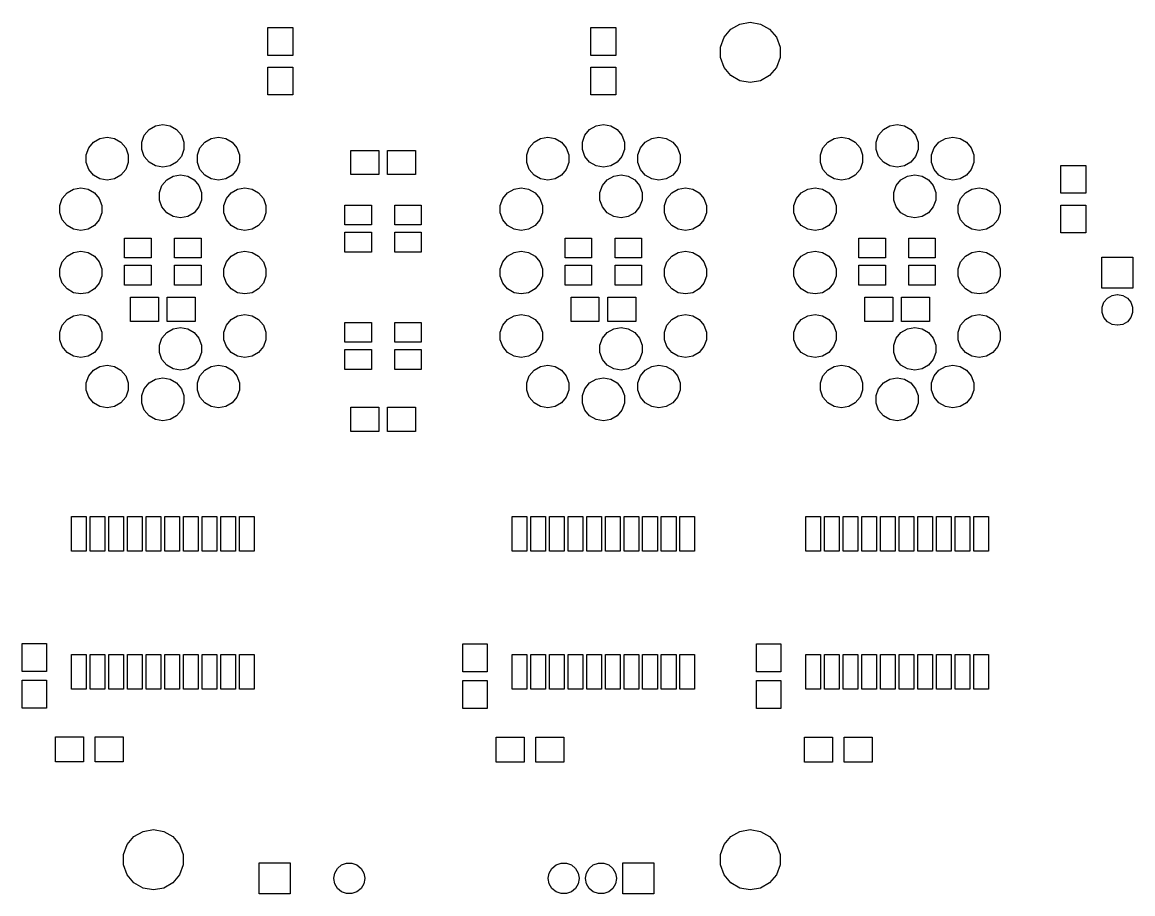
# Model space of a CAD drawing. Extents: x 74 to 226, y -103 to -43.
# Drawn here: x 150.4 to 226.1, y -102.3 to -42.9 of the extents above; entities that cross this region are included whole.
import ezdxf

# ---------------------------------------------------------------- set-up
doc = ezdxf.new("R2010")
doc.units = 0
doc.header["$MEASUREMENT"] = 0
doc.layers.add('BLACK', color=7, linetype='CONTINUOUS')

msp = doc.modelspace()

# ---------------------------------------------------------------- linework, layer by layer
at = {"layer": 'Black'}
for p, q in [((198.677, -43.4236), (199.296, -43.0663)), ((199.296, -43.0663), (200, -42.9422)), ((200, -42.9422), (200.704, -43.0663)), ((200.704, -43.0663), (201.323, -43.4236)), ((167.15, -45.2), (167.15, -43.3)), ((167.15, -43.3), (168.85, -43.3)), ((168.85, -43.3), (168.85, -45.2)), ((189.15, -45.2), (189.15, -43.3)), ((189.15, -43.3), (190.85, -43.3)), ((190.85, -43.3), (190.85, -45.2)), ((198.218, -43.9711), (198.677, -43.4236)), ((201.323, -43.4236), (201.782, -43.9711)), ((197.973, -44.6427), (198.218, -43.9711)), ((201.782, -43.9711), (202.027, -44.6427)), ((168.85, -45.2), (167.15, -45.2)), ((190.85, -45.2), (189.15, -45.2)), ((197.973, -45.3573), (197.973, -44.6427)), ((198.218, -46.0289), (197.973, -45.3573)), ((202.027, -45.3573), (201.782, -46.0289)), ((202.027, -44.6427), (202.027, -45.3573)), ((167.15, -47.9), (167.15, -46)), ((167.15, -46), (168.85, -46)), ((168.85, -46), (168.85, -47.9)), ((189.15, -47.9), (189.15, -46)), ((189.15, -46), (190.85, -46)), ((190.85, -46), (190.85, -47.9)), ((198.677, -46.5764), (198.218, -46.0289)), ((201.782, -46.0289), (201.323, -46.5764)), ((199.296, -46.9337), (198.677, -46.5764)), ((201.323, -46.5764), (200.704, -46.9337)), ((200, -47.0578), (199.296, -46.9337)), ((200.704, -46.9337), (200, -47.0578)), ((168.85, -47.9), (167.15, -47.9)), ((190.85, -47.9), (189.15, -47.9)), ((159.502, -49.9962), (160, -49.9085)), ((160, -49.9085), (160.498, -49.9962)), ((189.502, -49.9962), (190, -49.9085)), ((190, -49.9085), (190.498, -49.9962)), ((209.502, -49.9962), (210, -49.9085)), ((210, -49.9085), (210.498, -49.9962)), ((158.567, -51.1112), (158.739, -50.6362)), ((158.739, -50.6362), (159.064, -50.249)), ((159.064, -50.249), (159.502, -49.9962)), ((160.498, -49.9962), (160.936, -50.249)), ((160.936, -50.249), (161.261, -50.6362)), ((161.261, -50.6362), (161.433, -51.1112)), ((188.567, -51.1112), (188.739, -50.6362)), ((188.739, -50.6362), (189.064, -50.249)), ((189.064, -50.249), (189.502, -49.9962)), ((190.498, -49.9962), (190.936, -50.249)), ((190.936, -50.249), (191.261, -50.6362)), ((191.261, -50.6362), (191.433, -51.1112)), ((208.567, -51.1112), (208.739, -50.6362)), ((208.739, -50.6362), (209.064, -50.249)), ((209.064, -50.249), (209.502, -49.9962)), ((210.498, -49.9962), (210.936, -50.249)), ((210.936, -50.249), (211.261, -50.6362)), ((211.261, -50.6362), (211.433, -51.1112)), ((154.953, -51.5102), (155.278, -51.123)), ((155.278, -51.123), (155.716, -50.8702)), ((155.716, -50.8702), (156.214, -50.7825)), ((156.214, -50.7825), (156.712, -50.8702)), ((156.712, -50.8702), (157.15, -51.123)), ((157.15, -51.123), (157.475, -51.5102)), ((158.567, -51.6168), (158.567, -51.1112)), ((161.433, -51.1112), (161.433, -51.6168)), ((162.525, -51.5102), (162.85, -51.123)), ((162.85, -51.123), (163.288, -50.8702)), ((163.288, -50.8702), (163.786, -50.7825)), ((163.786, -50.7825), (164.284, -50.8702)), ((164.284, -50.8702), (164.722, -51.123)), ((164.722, -51.123), (165.047, -51.5102)), ((184.953, -51.5102), (185.278, -51.123)), ((185.278, -51.123), (185.716, -50.8702)), ((185.716, -50.8702), (186.214, -50.7825)), ((186.214, -50.7825), (186.712, -50.8702)), ((186.712, -50.8702), (187.15, -51.123)), ((187.15, -51.123), (187.475, -51.5102)), ((188.567, -51.6168), (188.567, -51.1112)), ((191.433, -51.1112), (191.433, -51.6168)), ((192.525, -51.5102), (192.85, -51.123)), ((192.85, -51.123), (193.288, -50.8702)), ((193.288, -50.8702), (193.786, -50.7825)), ((193.786, -50.7825), (194.284, -50.8702)), ((194.284, -50.8702), (194.722, -51.123)), ((194.722, -51.123), (195.047, -51.5102)), ((204.953, -51.5102), (205.278, -51.123)), ((205.278, -51.123), (205.716, -50.8702)), ((205.716, -50.8702), (206.214, -50.7825)), ((206.214, -50.7825), (206.712, -50.8702)), ((206.712, -50.8702), (207.15, -51.123)), ((207.15, -51.123), (207.475, -51.5102)), ((208.567, -51.6168), (208.567, -51.1112)), ((211.433, -51.1112), (211.433, -51.6168)), ((212.525, -51.5102), (212.85, -51.123)), ((212.85, -51.123), (213.288, -50.8702)), ((213.288, -50.8702), (213.786, -50.7825)), ((213.786, -50.7825), (214.284, -50.8702)), ((214.284, -50.8702), (214.722, -51.123)), ((214.722, -51.123), (215.047, -51.5102)), ((154.781, -51.9852), (154.953, -51.5102)), ((154.781, -52.4908), (154.781, -51.9852)), ((157.475, -51.5102), (157.647, -51.9852)), ((157.647, -51.9852), (157.647, -52.4908)), ((158.739, -52.0918), (158.567, -51.6168)), ((159.064, -52.479), (158.739, -52.0918)), ((161.261, -52.0918), (160.936, -52.479)), ((161.433, -51.6168), (161.261, -52.0918)), ((162.353, -51.9852), (162.525, -51.5102)), ((162.353, -52.4908), (162.353, -51.9852)), ((165.047, -51.5102), (165.219, -51.9852)), ((165.219, -51.9852), (165.219, -52.4908)), ((172.8, -53.325), (172.8, -51.675)), ((172.8, -51.675), (174.7, -51.675)), ((174.7, -51.675), (174.7, -53.325)), ((175.3, -53.325), (175.3, -51.675)), ((175.3, -51.675), (177.2, -51.675)), ((177.2, -51.675), (177.2, -53.325)), ((184.781, -51.9852), (184.953, -51.5102)), ((184.781, -52.4908), (184.781, -51.9852)), ((187.475, -51.5102), (187.647, -51.9852)), ((187.647, -51.9852), (187.647, -52.4908)), ((188.739, -52.0918), (188.567, -51.6168)), ((189.064, -52.479), (188.739, -52.0918)), ((191.261, -52.0918), (190.936, -52.479)), ((191.433, -51.6168), (191.261, -52.0918)), ((192.353, -51.9852), (192.525, -51.5102)), ((192.353, -52.4908), (192.353, -51.9852)), ((195.047, -51.5102), (195.219, -51.9852)), ((195.219, -51.9852), (195.219, -52.4908)), ((204.781, -51.9852), (204.953, -51.5102)), ((204.781, -52.4908), (204.781, -51.9852)), ((207.475, -51.5102), (207.647, -51.9852)), ((207.647, -51.9852), (207.647, -52.4908)), ((208.739, -52.0918), (208.567, -51.6168)), ((209.064, -52.479), (208.739, -52.0918)), ((211.261, -52.0918), (210.936, -52.479)), ((211.433, -51.6168), (211.261, -52.0918)), ((212.353, -51.9852), (212.525, -51.5102)), ((212.353, -52.4908), (212.353, -51.9852)), ((215.047, -51.5102), (215.219, -51.9852)), ((215.219, -51.9852), (215.219, -52.4908)), ((154.953, -52.9658), (154.781, -52.4908)), ((157.647, -52.4908), (157.475, -52.9658)), ((159.502, -52.7318), (159.064, -52.479)), ((160, -52.8195), (159.502, -52.7318)), ((160.498, -52.7318), (160, -52.8195)), ((160.936, -52.479), (160.498, -52.7318)), ((162.525, -52.9658), (162.353, -52.4908)), ((165.219, -52.4908), (165.047, -52.9658)), ((184.953, -52.9658), (184.781, -52.4908)), ((187.647, -52.4908), (187.475, -52.9658)), ((189.502, -52.7318), (189.064, -52.479)), ((190, -52.8195), (189.502, -52.7318)), ((190.498, -52.7318), (190, -52.8195)), ((190.936, -52.479), (190.498, -52.7318)), ((192.525, -52.9658), (192.353, -52.4908)), ((195.219, -52.4908), (195.047, -52.9658)), ((204.953, -52.9658), (204.781, -52.4908)), ((207.647, -52.4908), (207.475, -52.9658)), ((209.502, -52.7318), (209.064, -52.479)), ((210, -52.8195), (209.502, -52.7318)), ((210.498, -52.7318), (210, -52.8195)), ((210.936, -52.479), (210.498, -52.7318)), ((212.525, -52.9658), (212.353, -52.4908)), ((215.219, -52.4908), (215.047, -52.9658)), ((221.15, -54.6), (221.15, -52.7)), ((221.15, -52.7), (222.85, -52.7)), ((222.85, -52.7), (222.85, -54.6)), ((155.278, -53.353), (154.953, -52.9658)), ((155.716, -53.6058), (155.278, -53.353)), ((156.214, -53.6935), (155.716, -53.6058)), ((156.712, -53.6058), (156.214, -53.6935)), ((157.15, -53.353), (156.712, -53.6058)), ((157.475, -52.9658), (157.15, -53.353)), ((159.939, -54.0752), (160.264, -53.688)), ((160.264, -53.688), (160.702, -53.4352)), ((160.702, -53.4352), (161.2, -53.3475)), ((161.2, -53.3475), (161.698, -53.4352)), ((161.698, -53.4352), (162.136, -53.688)), ((162.136, -53.688), (162.461, -54.0752)), ((162.85, -53.353), (162.525, -52.9658)), ((163.288, -53.6058), (162.85, -53.353)), ((163.786, -53.6935), (163.288, -53.6058)), ((164.284, -53.6058), (163.786, -53.6935)), ((164.722, -53.353), (164.284, -53.6058)), ((165.047, -52.9658), (164.722, -53.353)), ((174.7, -53.325), (172.8, -53.325)), ((177.2, -53.325), (175.3, -53.325)), ((185.278, -53.353), (184.953, -52.9658)), ((185.716, -53.6058), (185.278, -53.353)), ((186.214, -53.6935), (185.716, -53.6058)), ((186.712, -53.6058), (186.214, -53.6935)), ((187.15, -53.353), (186.712, -53.6058)), ((187.475, -52.9658), (187.15, -53.353)), ((189.939, -54.0752), (190.264, -53.688)), ((190.264, -53.688), (190.702, -53.4352)), ((190.702, -53.4352), (191.2, -53.3475)), ((191.2, -53.3475), (191.698, -53.4352)), ((191.698, -53.4352), (192.136, -53.688)), ((192.136, -53.688), (192.461, -54.0752)), ((192.85, -53.353), (192.525, -52.9658)), ((193.288, -53.6058), (192.85, -53.353)), ((193.786, -53.6935), (193.288, -53.6058)), ((194.284, -53.6058), (193.786, -53.6935)), ((194.722, -53.353), (194.284, -53.6058)), ((195.047, -52.9658), (194.722, -53.353)), ((205.278, -53.353), (204.953, -52.9658)), ((205.716, -53.6058), (205.278, -53.353)), ((206.214, -53.6935), (205.716, -53.6058)), ((206.712, -53.6058), (206.214, -53.6935)), ((207.15, -53.353), (206.712, -53.6058)), ((207.475, -52.9658), (207.15, -53.353)), ((209.939, -54.0752), (210.264, -53.688)), ((210.264, -53.688), (210.702, -53.4352)), ((210.702, -53.4352), (211.2, -53.3475)), ((211.2, -53.3475), (211.698, -53.4352)), ((211.698, -53.4352), (212.136, -53.688)), ((212.136, -53.688), (212.461, -54.0752)), ((212.85, -53.353), (212.525, -52.9658)), ((213.288, -53.6058), (212.85, -53.353)), ((213.786, -53.6935), (213.288, -53.6058)), ((214.284, -53.6058), (213.786, -53.6935)), ((214.722, -53.353), (214.284, -53.6058)), ((215.047, -52.9658), (214.722, -53.353)), ((153.476, -54.567), (153.914, -54.3142)), ((153.914, -54.3142), (154.412, -54.2265)), ((154.412, -54.2265), (154.91, -54.3142)), ((154.91, -54.3142), (155.348, -54.567)), ((159.767, -54.5502), (159.939, -54.0752)), ((162.461, -54.0752), (162.633, -54.5502)), ((164.652, -54.567), (165.09, -54.3142)), ((165.09, -54.3142), (165.588, -54.2265)), ((165.588, -54.2265), (166.086, -54.3142)), ((166.086, -54.3142), (166.524, -54.567)), ((183.476, -54.567), (183.914, -54.3142)), ((183.914, -54.3142), (184.412, -54.2265)), ((184.412, -54.2265), (184.91, -54.3142)), ((184.91, -54.3142), (185.348, -54.567)), ((189.767, -54.5502), (189.939, -54.0752)), ((192.461, -54.0752), (192.633, -54.5502)), ((194.652, -54.567), (195.09, -54.3142)), ((195.09, -54.3142), (195.588, -54.2265)), ((195.588, -54.2265), (196.086, -54.3142)), ((196.086, -54.3142), (196.524, -54.567)), ((203.476, -54.567), (203.914, -54.3142)), ((203.914, -54.3142), (204.412, -54.2265)), ((204.412, -54.2265), (204.91, -54.3142)), ((204.91, -54.3142), (205.348, -54.567)), ((209.767, -54.5502), (209.939, -54.0752)), ((212.461, -54.0752), (212.633, -54.5502)), ((214.652, -54.567), (215.09, -54.3142)), ((215.09, -54.3142), (215.588, -54.2265)), ((215.588, -54.2265), (216.086, -54.3142)), ((216.086, -54.3142), (216.524, -54.567)), ((152.979, -55.4292), (153.151, -54.9542)), ((153.151, -54.9542), (153.476, -54.567)), ((155.348, -54.567), (155.673, -54.9542)), ((155.673, -54.9542), (155.845, -55.4292)), ((159.767, -55.0558), (159.767, -54.5502)), ((159.939, -55.5308), (159.767, -55.0558)), ((162.633, -55.0558), (162.461, -55.5308)), ((162.633, -54.5502), (162.633, -55.0558)), ((164.155, -55.4292), (164.327, -54.9542)), ((164.327, -54.9542), (164.652, -54.567)), ((166.524, -54.567), (166.849, -54.9542)), ((166.849, -54.9542), (167.021, -55.4292)), ((182.979, -55.4292), (183.151, -54.9542)), ((183.151, -54.9542), (183.476, -54.567)), ((185.348, -54.567), (185.673, -54.9542)), ((185.673, -54.9542), (185.845, -55.4292)), ((189.767, -55.0558), (189.767, -54.5502)), ((189.939, -55.5308), (189.767, -55.0558)), ((192.633, -55.0558), (192.461, -55.5308)), ((192.633, -54.5502), (192.633, -55.0558)), ((194.155, -55.4292), (194.327, -54.9542)), ((194.327, -54.9542), (194.652, -54.567)), ((196.524, -54.567), (196.849, -54.9542)), ((196.849, -54.9542), (197.021, -55.4292)), ((202.979, -55.4292), (203.151, -54.9542)), ((203.151, -54.9542), (203.476, -54.567)), ((205.348, -54.567), (205.673, -54.9542)), ((205.673, -54.9542), (205.845, -55.4292)), ((209.767, -55.0558), (209.767, -54.5502)), ((209.939, -55.5308), (209.767, -55.0558)), ((212.633, -55.0558), (212.461, -55.5308)), ((212.633, -54.5502), (212.633, -55.0558)), ((214.155, -55.4292), (214.327, -54.9542)), ((214.327, -54.9542), (214.652, -54.567)), ((216.524, -54.567), (216.849, -54.9542)), ((216.849, -54.9542), (217.021, -55.4292)), ((222.85, -54.6), (221.15, -54.6)), ((152.979, -55.9348), (152.979, -55.4292)), ((153.151, -56.4098), (152.979, -55.9348)), ((155.845, -55.9348), (155.673, -56.4098)), ((155.845, -55.4292), (155.845, -55.9348)), ((160.264, -55.918), (159.939, -55.5308)), ((160.702, -56.1708), (160.264, -55.918)), ((162.136, -55.918), (161.698, -56.1708)), ((162.461, -55.5308), (162.136, -55.918)), ((164.155, -55.9348), (164.155, -55.4292)), ((164.327, -56.4098), (164.155, -55.9348)), ((167.021, -55.9348), (166.849, -56.4098)), ((167.021, -55.4292), (167.021, -55.9348)), ((172.4, -56.75), (172.4, -55.4)), ((172.4, -55.4), (174.2, -55.4)), ((174.2, -55.4), (174.2, -56.75)), ((175.8, -56.75), (175.8, -55.4)), ((175.8, -55.4), (177.6, -55.4)), ((177.6, -55.4), (177.6, -56.75)), ((182.979, -55.9348), (182.979, -55.4292)), ((183.151, -56.4098), (182.979, -55.9348)), ((185.845, -55.9348), (185.673, -56.4098)), ((185.845, -55.4292), (185.845, -55.9348)), ((190.264, -55.918), (189.939, -55.5308)), ((190.702, -56.1708), (190.264, -55.918)), ((192.136, -55.918), (191.698, -56.1708)), ((192.461, -55.5308), (192.136, -55.918)), ((194.155, -55.9348), (194.155, -55.4292)), ((194.327, -56.4098), (194.155, -55.9348)), ((197.021, -55.9348), (196.849, -56.4098)), ((197.021, -55.4292), (197.021, -55.9348)), ((202.979, -55.9348), (202.979, -55.4292)), ((203.151, -56.4098), (202.979, -55.9348)), ((205.845, -55.9348), (205.673, -56.4098)), ((205.845, -55.4292), (205.845, -55.9348)), ((210.264, -55.918), (209.939, -55.5308)), ((210.702, -56.1708), (210.264, -55.918)), ((212.136, -55.918), (211.698, -56.1708)), ((212.461, -55.5308), (212.136, -55.918)), ((214.155, -55.9348), (214.155, -55.4292)), ((214.327, -56.4098), (214.155, -55.9348)), ((217.021, -55.9348), (216.849, -56.4098)), ((217.021, -55.4292), (217.021, -55.9348)), ((221.15, -57.3), (221.15, -55.4)), ((221.15, -55.4), (222.85, -55.4)), ((222.85, -55.4), (222.85, -57.3)), ((153.476, -56.797), (153.151, -56.4098)), ((155.673, -56.4098), (155.348, -56.797)), ((161.2, -56.2585), (160.702, -56.1708)), ((161.698, -56.1708), (161.2, -56.2585)), ((164.652, -56.797), (164.327, -56.4098)), ((166.849, -56.4098), (166.524, -56.797)), ((183.476, -56.797), (183.151, -56.4098)), ((185.673, -56.4098), (185.348, -56.797)), ((191.2, -56.2585), (190.702, -56.1708)), ((191.698, -56.1708), (191.2, -56.2585)), ((194.652, -56.797), (194.327, -56.4098)), ((196.849, -56.4098), (196.524, -56.797)), ((203.476, -56.797), (203.151, -56.4098)), ((205.673, -56.4098), (205.348, -56.797)), ((211.2, -56.2585), (210.702, -56.1708)), ((211.698, -56.1708), (211.2, -56.2585)), ((214.652, -56.797), (214.327, -56.4098)), ((216.849, -56.4098), (216.524, -56.797)), ((153.914, -57.0498), (153.476, -56.797)), ((154.412, -57.1375), (153.914, -57.0498)), ((154.91, -57.0498), (154.412, -57.1375)), ((155.348, -56.797), (154.91, -57.0498)), ((165.09, -57.0498), (164.652, -56.797)), ((165.588, -57.1375), (165.09, -57.0498)), ((166.086, -57.0498), (165.588, -57.1375)), ((166.524, -56.797), (166.086, -57.0498)), ((174.2, -56.75), (172.4, -56.75)), ((172.4, -58.6), (172.4, -57.25)), ((172.4, -57.25), (174.2, -57.25)), ((174.2, -57.25), (174.2, -58.6)), ((177.6, -56.75), (175.8, -56.75)), ((175.8, -58.6), (175.8, -57.25)), ((175.8, -57.25), (177.6, -57.25)), ((177.6, -57.25), (177.6, -58.6)), ((183.914, -57.0498), (183.476, -56.797)), ((184.412, -57.1375), (183.914, -57.0498)), ((184.91, -57.0498), (184.412, -57.1375)), ((185.348, -56.797), (184.91, -57.0498)), ((195.09, -57.0498), (194.652, -56.797)), ((195.588, -57.1375), (195.09, -57.0498)), ((196.086, -57.0498), (195.588, -57.1375)), ((196.524, -56.797), (196.086, -57.0498)), ((203.914, -57.0498), (203.476, -56.797)), ((204.412, -57.1375), (203.914, -57.0498)), ((204.91, -57.0498), (204.412, -57.1375)), ((205.348, -56.797), (204.91, -57.0498)), ((215.09, -57.0498), (214.652, -56.797)), ((215.588, -57.1375), (215.09, -57.0498)), ((216.086, -57.0498), (215.588, -57.1375)), ((216.524, -56.797), (216.086, -57.0498)), ((222.85, -57.3), (221.15, -57.3)), ((157.4, -59), (157.4, -57.65)), ((157.4, -57.65), (159.2, -57.65)), ((159.2, -57.65), (159.2, -59)), ((160.8, -59), (160.8, -57.65)), ((160.8, -57.65), (162.6, -57.65)), ((162.6, -57.65), (162.6, -59)), ((187.4, -59), (187.4, -57.65)), ((187.4, -57.65), (189.2, -57.65)), ((189.2, -57.65), (189.2, -59)), ((190.8, -59), (190.8, -57.65)), ((190.8, -57.65), (192.6, -57.65)), ((192.6, -57.65), (192.6, -59)), ((207.4, -59), (207.4, -57.65)), ((207.4, -57.65), (209.2, -57.65)), ((209.2, -57.65), (209.2, -59)), ((210.8, -59), (210.8, -57.65)), ((210.8, -57.65), (212.6, -57.65)), ((212.6, -57.65), (212.6, -59)), ((153.151, -59.2722), (153.476, -58.885)), ((153.476, -58.885), (153.914, -58.6322)), ((153.914, -58.6322), (154.412, -58.5445)), ((154.412, -58.5445), (154.91, -58.6322)), ((154.91, -58.6322), (155.348, -58.885)), ((155.348, -58.885), (155.673, -59.2722)), ((164.327, -59.2722), (164.652, -58.885)), ((164.652, -58.885), (165.09, -58.6322)), ((165.09, -58.6322), (165.588, -58.5445)), ((165.588, -58.5445), (166.086, -58.6322)), ((166.086, -58.6322), (166.524, -58.885)), ((166.524, -58.885), (166.849, -59.2722)), ((174.2, -58.6), (172.4, -58.6)), ((177.6, -58.6), (175.8, -58.6)), ((183.151, -59.2722), (183.476, -58.885)), ((183.476, -58.885), (183.914, -58.6322)), ((183.914, -58.6322), (184.412, -58.5445)), ((184.412, -58.5445), (184.91, -58.6322)), ((184.91, -58.6322), (185.348, -58.885)), ((185.348, -58.885), (185.673, -59.2722)), ((194.327, -59.2722), (194.652, -58.885)), ((194.652, -58.885), (195.09, -58.6322)), ((195.09, -58.6322), (195.588, -58.5445)), ((195.588, -58.5445), (196.086, -58.6322)), ((196.086, -58.6322), (196.524, -58.885)), ((196.524, -58.885), (196.849, -59.2722)), ((203.151, -59.2722), (203.476, -58.885)), ((203.476, -58.885), (203.914, -58.6322)), ((203.914, -58.6322), (204.412, -58.5445)), ((204.412, -58.5445), (204.91, -58.6322)), ((204.91, -58.6322), (205.348, -58.885)), ((205.348, -58.885), (205.673, -59.2722)), ((214.327, -59.2722), (214.652, -58.885)), ((214.652, -58.885), (215.09, -58.6322)), ((215.09, -58.6322), (215.588, -58.5445)), ((215.588, -58.5445), (216.086, -58.6322)), ((216.086, -58.6322), (216.524, -58.885)), ((216.524, -58.885), (216.849, -59.2722)), ((223.95, -61.05), (223.95, -58.95)), ((223.95, -58.95), (226.05, -58.95)), ((226.05, -58.95), (226.05, -61.05)), ((152.979, -59.7472), (153.151, -59.2722)), ((155.673, -59.2722), (155.845, -59.7472)), ((159.2, -59), (157.4, -59)), ((157.4, -60.85), (157.4, -59.5)), ((157.4, -59.5), (159.2, -59.5)), ((159.2, -59.5), (159.2, -60.85)), ((162.6, -59), (160.8, -59)), ((160.8, -60.85), (160.8, -59.5)), ((160.8, -59.5), (162.6, -59.5)), ((162.6, -59.5), (162.6, -60.85)), ((164.155, -59.7472), (164.327, -59.2722)), ((166.849, -59.2722), (167.021, -59.7472)), ((182.979, -59.7472), (183.151, -59.2722)), ((185.673, -59.2722), (185.845, -59.7472)), ((189.2, -59), (187.4, -59)), ((187.4, -60.85), (187.4, -59.5)), ((187.4, -59.5), (189.2, -59.5)), ((189.2, -59.5), (189.2, -60.85)), ((192.6, -59), (190.8, -59)), ((190.8, -60.85), (190.8, -59.5)), ((190.8, -59.5), (192.6, -59.5)), ((192.6, -59.5), (192.6, -60.85)), ((194.155, -59.7472), (194.327, -59.2722)), ((196.849, -59.2722), (197.021, -59.7472)), ((202.979, -59.7472), (203.151, -59.2722)), ((205.673, -59.2722), (205.845, -59.7472)), ((209.2, -59), (207.4, -59)), ((207.4, -60.85), (207.4, -59.5)), ((207.4, -59.5), (209.2, -59.5)), ((209.2, -59.5), (209.2, -60.85)), ((212.6, -59), (210.8, -59)), ((210.8, -60.85), (210.8, -59.5)), ((210.8, -59.5), (212.6, -59.5)), ((212.6, -59.5), (212.6, -60.85)), ((214.155, -59.7472), (214.327, -59.2722)), ((216.849, -59.2722), (217.021, -59.7472)), ((152.979, -60.2528), (152.979, -59.7472)), ((153.151, -60.7278), (152.979, -60.2528)), ((155.845, -60.2528), (155.673, -60.7278)), ((155.845, -59.7472), (155.845, -60.2528)), ((164.155, -60.2528), (164.155, -59.7472)), ((164.327, -60.7278), (164.155, -60.2528)), ((167.021, -60.2528), (166.849, -60.7278)), ((167.021, -59.7472), (167.021, -60.2528)), ((182.979, -60.2528), (182.979, -59.7472)), ((183.151, -60.7278), (182.979, -60.2528)), ((185.845, -60.2528), (185.673, -60.7278)), ((185.845, -59.7472), (185.845, -60.2528)), ((194.155, -60.2528), (194.155, -59.7472)), ((194.327, -60.7278), (194.155, -60.2528)), ((197.021, -60.2528), (196.849, -60.7278)), ((197.021, -59.7472), (197.021, -60.2528)), ((202.979, -60.2528), (202.979, -59.7472)), ((203.151, -60.7278), (202.979, -60.2528)), ((205.845, -60.2528), (205.673, -60.7278)), ((205.845, -59.7472), (205.845, -60.2528)), ((214.155, -60.2528), (214.155, -59.7472)), ((214.327, -60.7278), (214.155, -60.2528)), ((217.021, -60.2528), (216.849, -60.7278)), ((217.021, -59.7472), (217.021, -60.2528)), ((153.476, -61.115), (153.151, -60.7278)), ((153.914, -61.3678), (153.476, -61.115)), ((155.348, -61.115), (154.91, -61.3678)), ((155.673, -60.7278), (155.348, -61.115)), ((159.2, -60.85), (157.4, -60.85)), ((162.6, -60.85), (160.8, -60.85)), ((164.652, -61.115), (164.327, -60.7278)), ((165.09, -61.3678), (164.652, -61.115)), ((166.524, -61.115), (166.086, -61.3678)), ((166.849, -60.7278), (166.524, -61.115)), ((183.476, -61.115), (183.151, -60.7278)), ((183.914, -61.3678), (183.476, -61.115)), ((185.348, -61.115), (184.91, -61.3678)), ((185.673, -60.7278), (185.348, -61.115)), ((189.2, -60.85), (187.4, -60.85)), ((192.6, -60.85), (190.8, -60.85)), ((194.652, -61.115), (194.327, -60.7278)), ((195.09, -61.3678), (194.652, -61.115)), ((196.524, -61.115), (196.086, -61.3678)), ((196.849, -60.7278), (196.524, -61.115)), ((203.476, -61.115), (203.151, -60.7278)), ((203.914, -61.3678), (203.476, -61.115)), ((205.348, -61.115), (204.91, -61.3678)), ((205.673, -60.7278), (205.348, -61.115)), ((209.2, -60.85), (207.4, -60.85)), ((212.6, -60.85), (210.8, -60.85)), ((214.652, -61.115), (214.327, -60.7278)), ((215.09, -61.3678), (214.652, -61.115)), ((216.524, -61.115), (216.086, -61.3678)), ((216.849, -60.7278), (216.524, -61.115)), ((226.05, -61.05), (223.95, -61.05)), ((154.412, -61.4555), (153.914, -61.3678)), ((154.91, -61.3678), (154.412, -61.4555)), ((157.8, -63.325), (157.8, -61.675)), ((157.8, -61.675), (159.7, -61.675)), ((159.7, -61.675), (159.7, -63.325)), ((160.3, -63.325), (160.3, -61.675)), ((160.3, -61.675), (162.2, -61.675)), ((162.2, -61.675), (162.2, -63.325)), ((165.588, -61.4555), (165.09, -61.3678)), ((166.086, -61.3678), (165.588, -61.4555)), ((184.412, -61.4555), (183.914, -61.3678)), ((184.91, -61.3678), (184.412, -61.4555)), ((187.8, -63.325), (187.8, -61.675)), ((187.8, -61.675), (189.7, -61.675)), ((189.7, -61.675), (189.7, -63.325)), ((190.3, -63.325), (190.3, -61.675)), ((190.3, -61.675), (192.2, -61.675)), ((192.2, -61.675), (192.2, -63.325)), ((195.588, -61.4555), (195.09, -61.3678)), ((196.086, -61.3678), (195.588, -61.4555)), ((204.412, -61.4555), (203.914, -61.3678)), ((204.91, -61.3678), (204.412, -61.4555)), ((207.8, -63.325), (207.8, -61.675)), ((207.8, -61.675), (209.7, -61.675)), ((209.7, -61.675), (209.7, -63.325)), ((210.3, -63.325), (210.3, -61.675)), ((210.3, -61.675), (212.2, -61.675)), ((212.2, -61.675), (212.2, -63.325)), ((215.588, -61.4555), (215.09, -61.3678)), ((216.086, -61.3678), (215.588, -61.4555)), ((224.087, -62.015), (224.321, -61.7357)), ((224.321, -61.7357), (224.637, -61.5533)), ((224.637, -61.5533), (224.996, -61.49)), ((224.996, -61.49), (225.004, -61.49)), ((225.004, -61.49), (225.363, -61.5533)), ((225.363, -61.5533), (225.679, -61.7357)), ((225.679, -61.7357), (225.913, -62.015)), ((223.962, -62.3577), (224.087, -62.015)), ((223.962, -62.7223), (223.962, -62.3577)), ((224.087, -63.065), (223.962, -62.7223)), ((225.913, -62.015), (226.038, -62.3577)), ((226.038, -62.7223), (225.913, -63.065)), ((226.038, -62.3577), (226.038, -62.7223)), ((153.151, -63.5902), (153.476, -63.203)), ((153.476, -63.203), (153.914, -62.9502)), ((153.914, -62.9502), (154.412, -62.8625)), ((154.412, -62.8625), (154.91, -62.9502)), ((154.91, -62.9502), (155.348, -63.203)), ((155.348, -63.203), (155.673, -63.5902)), ((159.7, -63.325), (157.8, -63.325)), ((162.2, -63.325), (160.3, -63.325)), ((164.327, -63.5902), (164.652, -63.203)), ((164.652, -63.203), (165.09, -62.9502)), ((165.09, -62.9502), (165.588, -62.8625)), ((165.588, -62.8625), (166.086, -62.9502)), ((166.086, -62.9502), (166.524, -63.203)), ((166.524, -63.203), (166.849, -63.5902)), ((172.4, -64.75), (172.4, -63.4)), ((172.4, -63.4), (174.2, -63.4)), ((174.2, -63.4), (174.2, -64.75)), ((175.8, -64.75), (175.8, -63.4)), ((175.8, -63.4), (177.6, -63.4)), ((177.6, -63.4), (177.6, -64.75)), ((183.151, -63.5902), (183.476, -63.203)), ((183.476, -63.203), (183.914, -62.9502)), ((183.914, -62.9502), (184.412, -62.8625)), ((184.412, -62.8625), (184.91, -62.9502)), ((184.91, -62.9502), (185.348, -63.203)), ((185.348, -63.203), (185.673, -63.5902)), ((189.7, -63.325), (187.8, -63.325)), ((192.2, -63.325), (190.3, -63.325)), ((194.327, -63.5902), (194.652, -63.203)), ((194.652, -63.203), (195.09, -62.9502)), ((195.09, -62.9502), (195.588, -62.8625)), ((195.588, -62.8625), (196.086, -62.9502)), ((196.086, -62.9502), (196.524, -63.203)), ((196.524, -63.203), (196.849, -63.5902)), ((203.151, -63.5902), (203.476, -63.203)), ((203.476, -63.203), (203.914, -62.9502)), ((203.914, -62.9502), (204.412, -62.8625)), ((204.412, -62.8625), (204.91, -62.9502)), ((204.91, -62.9502), (205.348, -63.203)), ((205.348, -63.203), (205.673, -63.5902)), ((209.7, -63.325), (207.8, -63.325)), ((212.2, -63.325), (210.3, -63.325)), ((214.327, -63.5902), (214.652, -63.203)), ((214.652, -63.203), (215.09, -62.9502)), ((215.09, -62.9502), (215.588, -62.8625)), ((215.588, -62.8625), (216.086, -62.9502)), ((216.086, -62.9502), (216.524, -63.203)), ((216.524, -63.203), (216.849, -63.5902)), ((224.321, -63.3443), (224.087, -63.065)), ((224.637, -63.5267), (224.321, -63.3443)), ((225.679, -63.3443), (225.363, -63.5267)), ((225.913, -63.065), (225.679, -63.3443)), ((152.979, -64.0652), (153.151, -63.5902)), ((152.979, -64.5708), (152.979, -64.0652)), ((155.673, -63.5902), (155.845, -64.0652)), ((155.845, -64.0652), (155.845, -64.5708)), ((159.939, -64.4692), (160.264, -64.082)), ((160.264, -64.082), (160.702, -63.8292)), ((160.702, -63.8292), (161.2, -63.7415)), ((161.2, -63.7415), (161.698, -63.8292)), ((161.698, -63.8292), (162.136, -64.082)), ((162.136, -64.082), (162.461, -64.4692)), ((164.155, -64.0652), (164.327, -63.5902)), ((164.155, -64.5708), (164.155, -64.0652)), ((166.849, -63.5902), (167.021, -64.0652)), ((167.021, -64.0652), (167.021, -64.5708)), ((182.979, -64.0652), (183.151, -63.5902)), ((182.979, -64.5708), (182.979, -64.0652)), ((185.673, -63.5902), (185.845, -64.0652)), ((185.845, -64.0652), (185.845, -64.5708)), ((189.939, -64.4692), (190.264, -64.082)), ((190.264, -64.082), (190.702, -63.8292)), ((190.702, -63.8292), (191.2, -63.7415)), ((191.2, -63.7415), (191.698, -63.8292)), ((191.698, -63.8292), (192.136, -64.082)), ((192.136, -64.082), (192.461, -64.4692)), ((194.155, -64.0652), (194.327, -63.5902)), ((194.155, -64.5708), (194.155, -64.0652)), ((196.849, -63.5902), (197.021, -64.0652)), ((197.021, -64.0652), (197.021, -64.5708)), ((202.979, -64.0652), (203.151, -63.5902)), ((202.979, -64.5708), (202.979, -64.0652)), ((205.673, -63.5902), (205.845, -64.0652)), ((205.845, -64.0652), (205.845, -64.5708)), ((209.939, -64.4692), (210.264, -64.082)), ((210.264, -64.082), (210.702, -63.8292)), ((210.702, -63.8292), (211.2, -63.7415)), ((211.2, -63.7415), (211.698, -63.8292)), ((211.698, -63.8292), (212.136, -64.082)), ((212.136, -64.082), (212.461, -64.4692)), ((214.155, -64.0652), (214.327, -63.5902)), ((214.155, -64.5708), (214.155, -64.0652)), ((216.849, -63.5902), (217.021, -64.0652)), ((217.021, -64.0652), (217.021, -64.5708)), ((224.996, -63.59), (224.637, -63.5267)), ((225.004, -63.59), (224.996, -63.59)), ((225.363, -63.5267), (225.004, -63.59)), ((153.151, -65.0458), (152.979, -64.5708)), ((155.845, -64.5708), (155.673, -65.0458)), ((159.767, -64.9442), (159.939, -64.4692)), ((159.767, -65.4498), (159.767, -64.9442)), ((162.461, -64.4692), (162.633, -64.9442)), ((162.633, -64.9442), (162.633, -65.4498)), ((164.327, -65.0458), (164.155, -64.5708)), ((167.021, -64.5708), (166.849, -65.0458)), ((174.2, -64.75), (172.4, -64.75)), ((177.6, -64.75), (175.8, -64.75)), ((183.151, -65.0458), (182.979, -64.5708)), ((185.845, -64.5708), (185.673, -65.0458)), ((189.767, -64.9442), (189.939, -64.4692)), ((189.767, -65.4498), (189.767, -64.9442)), ((192.461, -64.4692), (192.633, -64.9442)), ((192.633, -64.9442), (192.633, -65.4498)), ((194.327, -65.0458), (194.155, -64.5708)), ((197.021, -64.5708), (196.849, -65.0458)), ((203.151, -65.0458), (202.979, -64.5708)), ((205.845, -64.5708), (205.673, -65.0458)), ((209.767, -64.9442), (209.939, -64.4692)), ((209.767, -65.4498), (209.767, -64.9442)), ((212.461, -64.4692), (212.633, -64.9442)), ((212.633, -64.9442), (212.633, -65.4498)), ((214.327, -65.0458), (214.155, -64.5708)), ((217.021, -64.5708), (216.849, -65.0458)), ((153.476, -65.433), (153.151, -65.0458)), ((153.914, -65.6858), (153.476, -65.433)), ((154.412, -65.7735), (153.914, -65.6858)), ((154.91, -65.6858), (154.412, -65.7735)), ((155.348, -65.433), (154.91, -65.6858)), ((155.673, -65.0458), (155.348, -65.433)), ((159.939, -65.9248), (159.767, -65.4498)), ((162.633, -65.4498), (162.461, -65.9248)), ((164.652, -65.433), (164.327, -65.0458)), ((165.09, -65.6858), (164.652, -65.433)), ((165.588, -65.7735), (165.09, -65.6858)), ((166.086, -65.6858), (165.588, -65.7735)), ((166.524, -65.433), (166.086, -65.6858)), ((166.849, -65.0458), (166.524, -65.433)), ((172.4, -66.6), (172.4, -65.25)), ((172.4, -65.25), (174.2, -65.25)), ((174.2, -65.25), (174.2, -66.6)), ((175.8, -66.6), (175.8, -65.25)), ((175.8, -65.25), (177.6, -65.25)), ((177.6, -65.25), (177.6, -66.6)), ((183.476, -65.433), (183.151, -65.0458)), ((183.914, -65.6858), (183.476, -65.433)), ((184.412, -65.7735), (183.914, -65.6858)), ((184.91, -65.6858), (184.412, -65.7735)), ((185.348, -65.433), (184.91, -65.6858)), ((185.673, -65.0458), (185.348, -65.433)), ((189.939, -65.9248), (189.767, -65.4498)), ((192.633, -65.4498), (192.461, -65.9248)), ((194.652, -65.433), (194.327, -65.0458)), ((195.09, -65.6858), (194.652, -65.433)), ((195.588, -65.7735), (195.09, -65.6858)), ((196.086, -65.6858), (195.588, -65.7735)), ((196.524, -65.433), (196.086, -65.6858)), ((196.849, -65.0458), (196.524, -65.433)), ((203.476, -65.433), (203.151, -65.0458)), ((203.914, -65.6858), (203.476, -65.433)), ((204.412, -65.7735), (203.914, -65.6858)), ((204.91, -65.6858), (204.412, -65.7735)), ((205.348, -65.433), (204.91, -65.6858)), ((205.673, -65.0458), (205.348, -65.433)), ((209.939, -65.9248), (209.767, -65.4498)), ((212.633, -65.4498), (212.461, -65.9248)), ((214.652, -65.433), (214.327, -65.0458)), ((215.09, -65.6858), (214.652, -65.433)), ((215.588, -65.7735), (215.09, -65.6858)), ((216.086, -65.6858), (215.588, -65.7735)), ((216.524, -65.433), (216.086, -65.6858)), ((216.849, -65.0458), (216.524, -65.433)), ((155.278, -66.647), (155.716, -66.3942)), ((155.716, -66.3942), (156.214, -66.3065)), ((156.214, -66.3065), (156.712, -66.3942)), ((156.712, -66.3942), (157.15, -66.647)), ((160.264, -66.312), (159.939, -65.9248)), ((160.702, -66.5648), (160.264, -66.312)), ((162.136, -66.312), (161.698, -66.5648)), ((162.461, -65.9248), (162.136, -66.312)), ((162.85, -66.647), (163.288, -66.3942)), ((163.288, -66.3942), (163.786, -66.3065)), ((163.786, -66.3065), (164.284, -66.3942)), ((164.284, -66.3942), (164.722, -66.647)), ((185.278, -66.647), (185.716, -66.3942)), ((185.716, -66.3942), (186.214, -66.3065)), ((186.214, -66.3065), (186.712, -66.3942)), ((186.712, -66.3942), (187.15, -66.647)), ((190.264, -66.312), (189.939, -65.9248)), ((190.702, -66.5648), (190.264, -66.312)), ((192.136, -66.312), (191.698, -66.5648)), ((192.461, -65.9248), (192.136, -66.312)), ((192.85, -66.647), (193.288, -66.3942)), ((193.288, -66.3942), (193.786, -66.3065)), ((193.786, -66.3065), (194.284, -66.3942)), ((194.284, -66.3942), (194.722, -66.647)), ((205.278, -66.647), (205.716, -66.3942)), ((205.716, -66.3942), (206.214, -66.3065)), ((206.214, -66.3065), (206.712, -66.3942)), ((206.712, -66.3942), (207.15, -66.647)), ((210.264, -66.312), (209.939, -65.9248)), ((210.702, -66.5648), (210.264, -66.312)), ((212.136, -66.312), (211.698, -66.5648)), ((212.461, -65.9248), (212.136, -66.312)), ((212.85, -66.647), (213.288, -66.3942)), ((213.288, -66.3942), (213.786, -66.3065)), ((213.786, -66.3065), (214.284, -66.3942)), ((214.284, -66.3942), (214.722, -66.647)), ((154.781, -67.5092), (154.953, -67.0342)), ((154.953, -67.0342), (155.278, -66.647)), ((157.15, -66.647), (157.475, -67.0342)), ((157.475, -67.0342), (157.647, -67.5092)), ((159.064, -67.521), (159.502, -67.2682)), ((159.502, -67.2682), (160, -67.1805)), ((160, -67.1805), (160.498, -67.2682)), ((160.498, -67.2682), (160.936, -67.521)), ((161.2, -66.6525), (160.702, -66.5648)), ((161.698, -66.5648), (161.2, -66.6525)), ((162.353, -67.5092), (162.525, -67.0342)), ((162.525, -67.0342), (162.85, -66.647)), ((164.722, -66.647), (165.047, -67.0342)), ((165.047, -67.0342), (165.219, -67.5092)), ((174.2, -66.6), (172.4, -66.6)), ((177.6, -66.6), (175.8, -66.6)), ((184.781, -67.5092), (184.953, -67.0342)), ((184.953, -67.0342), (185.278, -66.647)), ((187.15, -66.647), (187.475, -67.0342)), ((187.475, -67.0342), (187.647, -67.5092)), ((189.064, -67.521), (189.502, -67.2682)), ((189.502, -67.2682), (190, -67.1805)), ((190, -67.1805), (190.498, -67.2682)), ((190.498, -67.2682), (190.936, -67.521)), ((191.2, -66.6525), (190.702, -66.5648)), ((191.698, -66.5648), (191.2, -66.6525)), ((192.353, -67.5092), (192.525, -67.0342)), ((192.525, -67.0342), (192.85, -66.647)), ((194.722, -66.647), (195.047, -67.0342)), ((195.047, -67.0342), (195.219, -67.5092)), ((204.781, -67.5092), (204.953, -67.0342)), ((204.953, -67.0342), (205.278, -66.647)), ((207.15, -66.647), (207.475, -67.0342)), ((207.475, -67.0342), (207.647, -67.5092)), ((209.064, -67.521), (209.502, -67.2682)), ((209.502, -67.2682), (210, -67.1805)), ((210, -67.1805), (210.498, -67.2682)), ((210.498, -67.2682), (210.936, -67.521)), ((211.2, -66.6525), (210.702, -66.5648)), ((211.698, -66.5648), (211.2, -66.6525)), ((212.353, -67.5092), (212.525, -67.0342)), ((212.525, -67.0342), (212.85, -66.647)), ((214.722, -66.647), (215.047, -67.0342)), ((215.047, -67.0342), (215.219, -67.5092)), ((154.781, -68.0148), (154.781, -67.5092)), ((154.953, -68.4898), (154.781, -68.0148)), ((157.647, -68.0148), (157.475, -68.4898)), ((157.647, -67.5092), (157.647, -68.0148)), ((158.567, -68.3832), (158.739, -67.9082)), ((158.739, -67.9082), (159.064, -67.521)), ((160.936, -67.521), (161.261, -67.9082)), ((161.261, -67.9082), (161.433, -68.3832)), ((162.353, -68.0148), (162.353, -67.5092)), ((162.525, -68.4898), (162.353, -68.0148)), ((165.219, -68.0148), (165.047, -68.4898)), ((165.219, -67.5092), (165.219, -68.0148)), ((184.781, -68.0148), (184.781, -67.5092)), ((184.953, -68.4898), (184.781, -68.0148)), ((187.647, -68.0148), (187.475, -68.4898)), ((187.647, -67.5092), (187.647, -68.0148)), ((188.567, -68.3832), (188.739, -67.9082)), ((188.739, -67.9082), (189.064, -67.521)), ((190.936, -67.521), (191.261, -67.9082)), ((191.261, -67.9082), (191.433, -68.3832)), ((192.353, -68.0148), (192.353, -67.5092)), ((192.525, -68.4898), (192.353, -68.0148)), ((195.219, -68.0148), (195.047, -68.4898)), ((195.219, -67.5092), (195.219, -68.0148)), ((204.781, -68.0148), (204.781, -67.5092)), ((204.953, -68.4898), (204.781, -68.0148)), ((207.647, -68.0148), (207.475, -68.4898)), ((207.647, -67.5092), (207.647, -68.0148)), ((208.567, -68.3832), (208.739, -67.9082)), ((208.739, -67.9082), (209.064, -67.521)), ((210.936, -67.521), (211.261, -67.9082)), ((211.261, -67.9082), (211.433, -68.3832)), ((212.353, -68.0148), (212.353, -67.5092)), ((212.525, -68.4898), (212.353, -68.0148)), ((215.219, -68.0148), (215.047, -68.4898)), ((215.219, -67.5092), (215.219, -68.0148)), ((155.278, -68.877), (154.953, -68.4898)), ((157.475, -68.4898), (157.15, -68.877)), ((158.567, -68.8888), (158.567, -68.3832)), ((161.433, -68.3832), (161.433, -68.8888)), ((162.85, -68.877), (162.525, -68.4898)), ((165.047, -68.4898), (164.722, -68.877)), ((185.278, -68.877), (184.953, -68.4898)), ((187.475, -68.4898), (187.15, -68.877)), ((188.567, -68.8888), (188.567, -68.3832)), ((191.433, -68.3832), (191.433, -68.8888)), ((192.85, -68.877), (192.525, -68.4898)), ((195.047, -68.4898), (194.722, -68.877)), ((205.278, -68.877), (204.953, -68.4898)), ((207.475, -68.4898), (207.15, -68.877)), ((208.567, -68.8888), (208.567, -68.3832)), ((211.433, -68.3832), (211.433, -68.8888)), ((212.85, -68.877), (212.525, -68.4898)), ((215.047, -68.4898), (214.722, -68.877)), ((155.716, -69.1298), (155.278, -68.877)), ((156.214, -69.2175), (155.716, -69.1298)), ((156.712, -69.1298), (156.214, -69.2175)), ((157.15, -68.877), (156.712, -69.1298)), ((158.739, -69.3638), (158.567, -68.8888)), ((159.064, -69.751), (158.739, -69.3638)), ((161.261, -69.3638), (160.936, -69.751)), ((161.433, -68.8888), (161.261, -69.3638)), ((163.288, -69.1298), (162.85, -68.877)), ((163.786, -69.2175), (163.288, -69.1298)), ((164.284, -69.1298), (163.786, -69.2175)), ((164.722, -68.877), (164.284, -69.1298)), ((172.8, -70.825), (172.8, -69.175)), ((172.8, -69.175), (174.7, -69.175)), ((174.7, -69.175), (174.7, -70.825)), ((175.3, -70.825), (175.3, -69.175)), ((175.3, -69.175), (177.2, -69.175)), ((177.2, -69.175), (177.2, -70.825)), ((185.716, -69.1298), (185.278, -68.877)), ((186.214, -69.2175), (185.716, -69.1298)), ((186.712, -69.1298), (186.214, -69.2175)), ((187.15, -68.877), (186.712, -69.1298)), ((188.739, -69.3638), (188.567, -68.8888)), ((189.064, -69.751), (188.739, -69.3638)), ((191.261, -69.3638), (190.936, -69.751)), ((191.433, -68.8888), (191.261, -69.3638)), ((193.288, -69.1298), (192.85, -68.877)), ((193.786, -69.2175), (193.288, -69.1298)), ((194.284, -69.1298), (193.786, -69.2175)), ((194.722, -68.877), (194.284, -69.1298)), ((205.716, -69.1298), (205.278, -68.877)), ((206.214, -69.2175), (205.716, -69.1298)), ((206.712, -69.1298), (206.214, -69.2175)), ((207.15, -68.877), (206.712, -69.1298)), ((208.739, -69.3638), (208.567, -68.8888)), ((209.064, -69.751), (208.739, -69.3638)), ((211.261, -69.3638), (210.936, -69.751)), ((211.433, -68.8888), (211.261, -69.3638)), ((213.288, -69.1298), (212.85, -68.877)), ((213.786, -69.2175), (213.288, -69.1298)), ((214.284, -69.1298), (213.786, -69.2175)), ((214.722, -68.877), (214.284, -69.1298)), ((159.502, -70.0038), (159.064, -69.751)), ((160, -70.0915), (159.502, -70.0038)), ((160.498, -70.0038), (160, -70.0915)), ((160.936, -69.751), (160.498, -70.0038)), ((189.502, -70.0038), (189.064, -69.751)), ((190, -70.0915), (189.502, -70.0038)), ((190.498, -70.0038), (190, -70.0915)), ((190.936, -69.751), (190.498, -70.0038)), ((209.502, -70.0038), (209.064, -69.751)), ((210, -70.0915), (209.502, -70.0038)), ((210.498, -70.0038), (210, -70.0915)), ((210.936, -69.751), (210.498, -70.0038)), ((174.7, -70.825), (172.8, -70.825)), ((177.2, -70.825), (175.3, -70.825)), ((153.785, -78.975), (153.785, -76.625)), ((153.785, -76.625), (154.785, -76.625)), ((154.785, -76.625), (154.785, -78.975)), ((155.055, -78.975), (155.055, -76.625)), ((155.055, -76.625), (156.055, -76.625)), ((156.055, -76.625), (156.055, -78.975)), ((156.325, -78.975), (156.325, -76.625)), ((156.325, -76.625), (157.325, -76.625)), ((157.325, -76.625), (157.325, -78.975)), ((157.595, -78.975), (157.595, -76.625)), ((157.595, -76.625), (158.595, -76.625)), ((158.595, -76.625), (158.595, -78.975)), ((158.865, -78.975), (158.865, -76.625)), ((158.865, -76.625), (159.865, -76.625)), ((159.865, -76.625), (159.865, -78.975)), ((160.135, -78.975), (160.135, -76.625)), ((160.135, -76.625), (161.135, -76.625)), ((161.135, -76.625), (161.135, -78.975)), ((161.405, -78.975), (161.405, -76.625)), ((161.405, -76.625), (162.405, -76.625)), ((162.405, -76.625), (162.405, -78.975)), ((162.675, -78.975), (162.675, -76.625)), ((162.675, -76.625), (163.675, -76.625)), ((163.675, -76.625), (163.675, -78.975)), ((163.945, -78.975), (163.945, -76.625)), ((163.945, -76.625), (164.945, -76.625)), ((164.945, -76.625), (164.945, -78.975)), ((165.215, -78.975), (165.215, -76.625)), ((165.215, -76.625), (166.215, -76.625)), ((166.215, -76.625), (166.215, -78.975)), ((183.785, -78.975), (183.785, -76.625)), ((183.785, -76.625), (184.785, -76.625)), ((184.785, -76.625), (184.785, -78.975)), ((185.055, -78.975), (185.055, -76.625)), ((185.055, -76.625), (186.055, -76.625)), ((186.055, -76.625), (186.055, -78.975)), ((186.325, -78.975), (186.325, -76.625)), ((186.325, -76.625), (187.325, -76.625)), ((187.325, -76.625), (187.325, -78.975)), ((187.595, -78.975), (187.595, -76.625)), ((187.595, -76.625), (188.595, -76.625)), ((188.595, -76.625), (188.595, -78.975)), ((188.865, -78.975), (188.865, -76.625)), ((188.865, -76.625), (189.865, -76.625)), ((189.865, -76.625), (189.865, -78.975)), ((190.135, -78.975), (190.135, -76.625)), ((190.135, -76.625), (191.135, -76.625)), ((191.135, -76.625), (191.135, -78.975)), ((191.405, -78.975), (191.405, -76.625)), ((191.405, -76.625), (192.405, -76.625)), ((192.405, -76.625), (192.405, -78.975)), ((192.675, -78.975), (192.675, -76.625)), ((192.675, -76.625), (193.675, -76.625)), ((193.675, -76.625), (193.675, -78.975)), ((193.945, -78.975), (193.945, -76.625)), ((193.945, -76.625), (194.945, -76.625)), ((194.945, -76.625), (194.945, -78.975)), ((195.215, -78.975), (195.215, -76.625)), ((195.215, -76.625), (196.215, -76.625)), ((196.215, -76.625), (196.215, -78.975)), ((203.785, -78.975), (203.785, -76.625)), ((203.785, -76.625), (204.785, -76.625)), ((204.785, -76.625), (204.785, -78.975)), ((205.055, -78.975), (205.055, -76.625)), ((205.055, -76.625), (206.055, -76.625)), ((206.055, -76.625), (206.055, -78.975)), ((206.325, -78.975), (206.325, -76.625)), ((206.325, -76.625), (207.325, -76.625)), ((207.325, -76.625), (207.325, -78.975)), ((207.595, -78.975), (207.595, -76.625)), ((207.595, -76.625), (208.595, -76.625)), ((208.595, -76.625), (208.595, -78.975)), ((208.865, -78.975), (208.865, -76.625)), ((208.865, -76.625), (209.865, -76.625)), ((209.865, -76.625), (209.865, -78.975)), ((210.135, -78.975), (210.135, -76.625)), ((210.135, -76.625), (211.135, -76.625)), ((211.135, -76.625), (211.135, -78.975)), ((211.405, -78.975), (211.405, -76.625)), ((211.405, -76.625), (212.405, -76.625)), ((212.405, -76.625), (212.405, -78.975)), ((212.675, -78.975), (212.675, -76.625)), ((212.675, -76.625), (213.675, -76.625)), ((213.675, -76.625), (213.675, -78.975)), ((213.945, -78.975), (213.945, -76.625)), ((213.945, -76.625), (214.945, -76.625)), ((214.945, -76.625), (214.945, -78.975)), ((215.215, -78.975), (215.215, -76.625)), ((215.215, -76.625), (216.215, -76.625)), ((216.215, -76.625), (216.215, -78.975)), ((154.785, -78.975), (153.785, -78.975)), ((156.055, -78.975), (155.055, -78.975)), ((157.325, -78.975), (156.325, -78.975)), ((158.595, -78.975), (157.595, -78.975)), ((159.865, -78.975), (158.865, -78.975)), ((161.135, -78.975), (160.135, -78.975)), ((162.405, -78.975), (161.405, -78.975)), ((163.675, -78.975), (162.675, -78.975)), ((164.945, -78.975), (163.945, -78.975)), ((166.215, -78.975), (165.215, -78.975)), ((184.785, -78.975), (183.785, -78.975)), ((186.055, -78.975), (185.055, -78.975)), ((187.325, -78.975), (186.325, -78.975)), ((188.595, -78.975), (187.595, -78.975)), ((189.865, -78.975), (188.865, -78.975)), ((191.135, -78.975), (190.135, -78.975)), ((192.405, -78.975), (191.405, -78.975)), ((193.675, -78.975), (192.675, -78.975)), ((194.945, -78.975), (193.945, -78.975)), ((196.215, -78.975), (195.215, -78.975)), ((204.785, -78.975), (203.785, -78.975)), ((206.055, -78.975), (205.055, -78.975)), ((207.325, -78.975), (206.325, -78.975)), ((208.595, -78.975), (207.595, -78.975)), ((209.865, -78.975), (208.865, -78.975)), ((211.135, -78.975), (210.135, -78.975)), ((212.405, -78.975), (211.405, -78.975)), ((213.675, -78.975), (212.675, -78.975)), ((214.945, -78.975), (213.945, -78.975)), ((216.215, -78.975), (215.215, -78.975)), ((150.425, -87.1729), (150.425, -85.2729)), ((150.425, -85.2729), (152.075, -85.2729)), ((152.075, -85.2729), (152.075, -87.1729)), ((180.425, -87.2), (180.425, -85.3)), ((180.425, -85.3), (182.075, -85.3)), ((182.075, -85.3), (182.075, -87.2)), ((200.425, -87.2), (200.425, -85.3)), ((200.425, -85.3), (202.075, -85.3)), ((202.075, -85.3), (202.075, -87.2)), ((153.785, -88.375), (153.785, -86.025)), ((153.785, -86.025), (154.785, -86.025)), ((154.785, -86.025), (154.785, -88.375)), ((155.055, -88.375), (155.055, -86.025)), ((155.055, -86.025), (156.055, -86.025)), ((156.055, -86.025), (156.055, -88.375)), ((156.325, -88.375), (156.325, -86.025)), ((156.325, -86.025), (157.325, -86.025)), ((157.325, -86.025), (157.325, -88.375)), ((157.595, -88.375), (157.595, -86.025)), ((157.595, -86.025), (158.595, -86.025)), ((158.595, -86.025), (158.595, -88.375)), ((158.865, -88.375), (158.865, -86.025)), ((158.865, -86.025), (159.865, -86.025)), ((159.865, -86.025), (159.865, -88.375)), ((160.135, -88.375), (160.135, -86.025)), ((160.135, -86.025), (161.135, -86.025)), ((161.135, -86.025), (161.135, -88.375)), ((161.405, -88.375), (161.405, -86.025)), ((161.405, -86.025), (162.405, -86.025)), ((162.405, -86.025), (162.405, -88.375)), ((162.675, -88.375), (162.675, -86.025)), ((162.675, -86.025), (163.675, -86.025)), ((163.675, -86.025), (163.675, -88.375)), ((163.945, -88.375), (163.945, -86.025)), ((163.945, -86.025), (164.945, -86.025)), ((164.945, -86.025), (164.945, -88.375)), ((165.215, -88.375), (165.215, -86.025)), ((165.215, -86.025), (166.215, -86.025)), ((166.215, -86.025), (166.215, -88.375)), ((183.785, -88.375), (183.785, -86.025)), ((183.785, -86.025), (184.785, -86.025)), ((184.785, -86.025), (184.785, -88.375)), ((185.055, -88.375), (185.055, -86.025)), ((185.055, -86.025), (186.055, -86.025)), ((186.055, -86.025), (186.055, -88.375)), ((186.325, -88.375), (186.325, -86.025)), ((186.325, -86.025), (187.325, -86.025)), ((187.325, -86.025), (187.325, -88.375)), ((187.595, -88.375), (187.595, -86.025)), ((187.595, -86.025), (188.595, -86.025)), ((188.595, -86.025), (188.595, -88.375)), ((188.865, -88.375), (188.865, -86.025)), ((188.865, -86.025), (189.865, -86.025)), ((189.865, -86.025), (189.865, -88.375)), ((190.135, -88.375), (190.135, -86.025)), ((190.135, -86.025), (191.135, -86.025)), ((191.135, -86.025), (191.135, -88.375)), ((191.405, -88.375), (191.405, -86.025)), ((191.405, -86.025), (192.405, -86.025)), ((192.405, -86.025), (192.405, -88.375)), ((192.675, -88.375), (192.675, -86.025)), ((192.675, -86.025), (193.675, -86.025)), ((193.675, -86.025), (193.675, -88.375)), ((193.945, -88.375), (193.945, -86.025)), ((193.945, -86.025), (194.945, -86.025)), ((194.945, -86.025), (194.945, -88.375)), ((195.215, -88.375), (195.215, -86.025)), ((195.215, -86.025), (196.215, -86.025)), ((196.215, -86.025), (196.215, -88.375)), ((203.785, -88.375), (203.785, -86.025)), ((203.785, -86.025), (204.785, -86.025)), ((204.785, -86.025), (204.785, -88.375)), ((205.055, -88.375), (205.055, -86.025)), ((205.055, -86.025), (206.055, -86.025)), ((206.055, -86.025), (206.055, -88.375)), ((206.325, -88.375), (206.325, -86.025)), ((206.325, -86.025), (207.325, -86.025)), ((207.325, -86.025), (207.325, -88.375)), ((207.595, -88.375), (207.595, -86.025)), ((207.595, -86.025), (208.595, -86.025)), ((208.595, -86.025), (208.595, -88.375)), ((208.865, -88.375), (208.865, -86.025)), ((208.865, -86.025), (209.865, -86.025)), ((209.865, -86.025), (209.865, -88.375)), ((210.135, -88.375), (210.135, -86.025)), ((210.135, -86.025), (211.135, -86.025)), ((211.135, -86.025), (211.135, -88.375)), ((211.405, -88.375), (211.405, -86.025)), ((211.405, -86.025), (212.405, -86.025)), ((212.405, -86.025), (212.405, -88.375)), ((212.675, -88.375), (212.675, -86.025)), ((212.675, -86.025), (213.675, -86.025)), ((213.675, -86.025), (213.675, -88.375)), ((213.945, -88.375), (213.945, -86.025)), ((213.945, -86.025), (214.945, -86.025)), ((214.945, -86.025), (214.945, -88.375)), ((215.215, -88.375), (215.215, -86.025)), ((215.215, -86.025), (216.215, -86.025)), ((216.215, -86.025), (216.215, -88.375)), ((152.075, -87.1729), (150.425, -87.1729)), ((182.075, -87.2), (180.425, -87.2)), ((202.075, -87.2), (200.425, -87.2)), ((150.425, -89.6729), (150.425, -87.7729)), ((150.425, -87.7729), (152.075, -87.7729)), ((152.075, -87.7729), (152.075, -89.6729)), ((154.785, -88.375), (153.785, -88.375)), ((156.055, -88.375), (155.055, -88.375)), ((157.325, -88.375), (156.325, -88.375)), ((158.595, -88.375), (157.595, -88.375)), ((159.865, -88.375), (158.865, -88.375)), ((161.135, -88.375), (160.135, -88.375)), ((162.405, -88.375), (161.405, -88.375)), ((163.675, -88.375), (162.675, -88.375)), ((164.945, -88.375), (163.945, -88.375)), ((166.215, -88.375), (165.215, -88.375)), ((180.425, -89.7), (180.425, -87.8)), ((180.425, -87.8), (182.075, -87.8)), ((182.075, -87.8), (182.075, -89.7)), ((184.785, -88.375), (183.785, -88.375)), ((186.055, -88.375), (185.055, -88.375)), ((187.325, -88.375), (186.325, -88.375)), ((188.595, -88.375), (187.595, -88.375)), ((189.865, -88.375), (188.865, -88.375)), ((191.135, -88.375), (190.135, -88.375)), ((192.405, -88.375), (191.405, -88.375)), ((193.675, -88.375), (192.675, -88.375)), ((194.945, -88.375), (193.945, -88.375)), ((196.215, -88.375), (195.215, -88.375)), ((200.425, -89.7), (200.425, -87.8)), ((200.425, -87.8), (202.075, -87.8)), ((202.075, -87.8), (202.075, -89.7)), ((204.785, -88.375), (203.785, -88.375)), ((206.055, -88.375), (205.055, -88.375)), ((207.325, -88.375), (206.325, -88.375)), ((208.595, -88.375), (207.595, -88.375)), ((209.865, -88.375), (208.865, -88.375)), ((211.135, -88.375), (210.135, -88.375)), ((212.405, -88.375), (211.405, -88.375)), ((213.675, -88.375), (212.675, -88.375)), ((214.945, -88.375), (213.945, -88.375)), ((216.215, -88.375), (215.215, -88.375)), ((152.075, -89.6729), (150.425, -89.6729)), ((182.075, -89.7), (180.425, -89.7)), ((202.075, -89.7), (200.425, -89.7)), ((152.7, -93.3229), (152.7, -91.6229)), ((152.7, -91.6229), (154.6, -91.6229)), ((154.6, -91.6229), (154.6, -93.3229)), ((155.4, -93.3229), (155.4, -91.6229)), ((155.4, -91.6229), (157.3, -91.6229)), ((157.3, -91.6229), (157.3, -93.3229)), ((182.7, -93.35), (182.7, -91.65)), ((182.7, -91.65), (184.6, -91.65)), ((184.6, -91.65), (184.6, -93.35)), ((185.4, -93.35), (185.4, -91.65)), ((185.4, -91.65), (187.3, -91.65)), ((187.3, -91.65), (187.3, -93.35)), ((203.7, -93.35), (203.7, -91.65)), ((203.7, -91.65), (205.6, -91.65)), ((205.6, -91.65), (205.6, -93.35)), ((206.4, -93.35), (206.4, -91.65)), ((206.4, -91.65), (208.3, -91.65)), ((208.3, -91.65), (208.3, -93.35)), ((154.6, -93.3229), (152.7, -93.3229)), ((157.3, -93.3229), (155.4, -93.3229)), ((184.6, -93.35), (182.7, -93.35)), ((187.3, -93.35), (185.4, -93.35)), ((205.6, -93.35), (203.7, -93.35)), ((208.3, -93.35), (206.4, -93.35)), ((158.037, -98.4236), (158.656, -98.0663)), ((158.656, -98.0663), (159.36, -97.9422)), ((159.36, -97.9422), (160.064, -98.0663)), ((160.064, -98.0663), (160.683, -98.4236)), ((198.677, -98.4236), (199.296, -98.0663)), ((199.296, -98.0663), (200, -97.9422)), ((200, -97.9422), (200.704, -98.0663)), ((200.704, -98.0663), (201.323, -98.4236)), ((157.333, -99.6427), (157.578, -98.9711)), ((157.578, -98.9711), (158.037, -98.4236)), ((160.683, -98.4236), (161.142, -98.9711)), ((161.142, -98.9711), (161.387, -99.6427)), ((197.973, -99.6427), (198.218, -98.9711)), ((198.218, -98.9711), (198.677, -98.4236)), ((201.323, -98.4236), (201.782, -98.9711)), ((201.782, -98.9711), (202.027, -99.6427)), ((157.333, -100.357), (157.333, -99.6427)), ((161.387, -99.6427), (161.387, -100.357)), ((197.973, -100.357), (197.973, -99.6427)), ((202.027, -99.6427), (202.027, -100.357)), ((157.578, -101.029), (157.333, -100.357)), ((161.387, -100.357), (161.142, -101.029)), ((166.565, -102.32), (166.565, -100.22)), ((166.565, -100.22), (168.665, -100.22)), ((168.665, -100.22), (168.665, -102.32)), ((171.891, -100.591), (172.17, -100.357)), ((172.17, -100.357), (172.513, -100.232)), ((172.513, -100.232), (172.877, -100.232)), ((172.877, -100.232), (173.22, -100.357)), ((173.22, -100.357), (173.499, -100.591)), ((186.496, -100.591), (186.775, -100.357)), ((186.775, -100.357), (187.118, -100.232)), ((187.118, -100.232), (187.482, -100.232)), ((187.482, -100.232), (187.825, -100.357)), ((187.825, -100.357), (188.104, -100.591)), ((189.036, -100.591), (189.315, -100.357)), ((189.315, -100.357), (189.658, -100.232)), ((189.658, -100.232), (190.022, -100.232)), ((190.022, -100.232), (190.365, -100.357)), ((190.365, -100.357), (190.644, -100.591)), ((191.33, -102.32), (191.33, -100.22)), ((191.33, -100.22), (193.43, -100.22)), ((193.43, -100.22), (193.43, -102.32)), ((198.218, -101.029), (197.973, -100.357)), ((202.027, -100.357), (201.782, -101.029)), ((158.037, -101.576), (157.578, -101.029)), ((161.142, -101.029), (160.683, -101.576)), ((171.645, -101.266), (171.708, -100.907)), ((171.645, -101.274), (171.645, -101.266)), ((171.708, -101.633), (171.645, -101.274)), ((171.708, -100.907), (171.891, -100.591)), ((173.499, -100.591), (173.682, -100.907)), ((173.682, -100.907), (173.745, -101.266)), ((173.745, -101.274), (173.682, -101.633)), ((173.745, -101.266), (173.745, -101.274)), ((186.25, -101.266), (186.313, -100.907)), ((186.25, -101.274), (186.25, -101.266)), ((186.313, -101.633), (186.25, -101.274)), ((186.313, -100.907), (186.496, -100.591)), ((188.104, -100.591), (188.287, -100.907)), ((188.287, -100.907), (188.35, -101.266)), ((188.35, -101.274), (188.287, -101.633)), ((188.35, -101.266), (188.35, -101.274)), ((188.79, -101.266), (188.853, -100.907)), ((188.79, -101.274), (188.79, -101.266)), ((188.853, -101.633), (188.79, -101.274)), ((188.853, -100.907), (189.036, -100.591)), ((190.644, -100.591), (190.827, -100.907)), ((190.827, -100.907), (190.89, -101.266)), ((190.89, -101.274), (190.827, -101.633)), ((190.89, -101.266), (190.89, -101.274)), ((198.677, -101.576), (198.218, -101.029)), ((201.782, -101.029), (201.323, -101.576)), ((158.656, -101.934), (158.037, -101.576)), ((159.36, -102.058), (158.656, -101.934)), ((160.064, -101.934), (159.36, -102.058)), ((160.683, -101.576), (160.064, -101.934)), ((171.891, -101.949), (171.708, -101.633)), ((172.17, -102.183), (171.891, -101.949)), ((173.499, -101.949), (173.22, -102.183)), ((173.682, -101.633), (173.499, -101.949)), ((186.496, -101.949), (186.313, -101.633)), ((186.775, -102.183), (186.496, -101.949)), ((188.104, -101.949), (187.825, -102.183)), ((188.287, -101.633), (188.104, -101.949)), ((189.036, -101.949), (188.853, -101.633)), ((189.315, -102.183), (189.036, -101.949)), ((190.644, -101.949), (190.365, -102.183)), ((190.827, -101.633), (190.644, -101.949)), ((199.296, -101.934), (198.677, -101.576)), ((200, -102.058), (199.296, -101.934)), ((200.704, -101.934), (200, -102.058)), ((201.323, -101.576), (200.704, -101.934)), ((168.665, -102.32), (166.565, -102.32)), ((172.513, -102.308), (172.17, -102.183)), ((172.877, -102.308), (172.513, -102.308)), ((173.22, -102.183), (172.877, -102.308)), ((187.118, -102.308), (186.775, -102.183)), ((187.482, -102.308), (187.118, -102.308)), ((187.825, -102.183), (187.482, -102.308)), ((189.658, -102.308), (189.315, -102.183)), ((190.022, -102.308), (189.658, -102.308)), ((190.365, -102.183), (190.022, -102.308)), ((193.43, -102.32), (191.33, -102.32))]:
    msp.add_line(p, q, dxfattribs=at)

doc.saveas('drawing.dxf')
